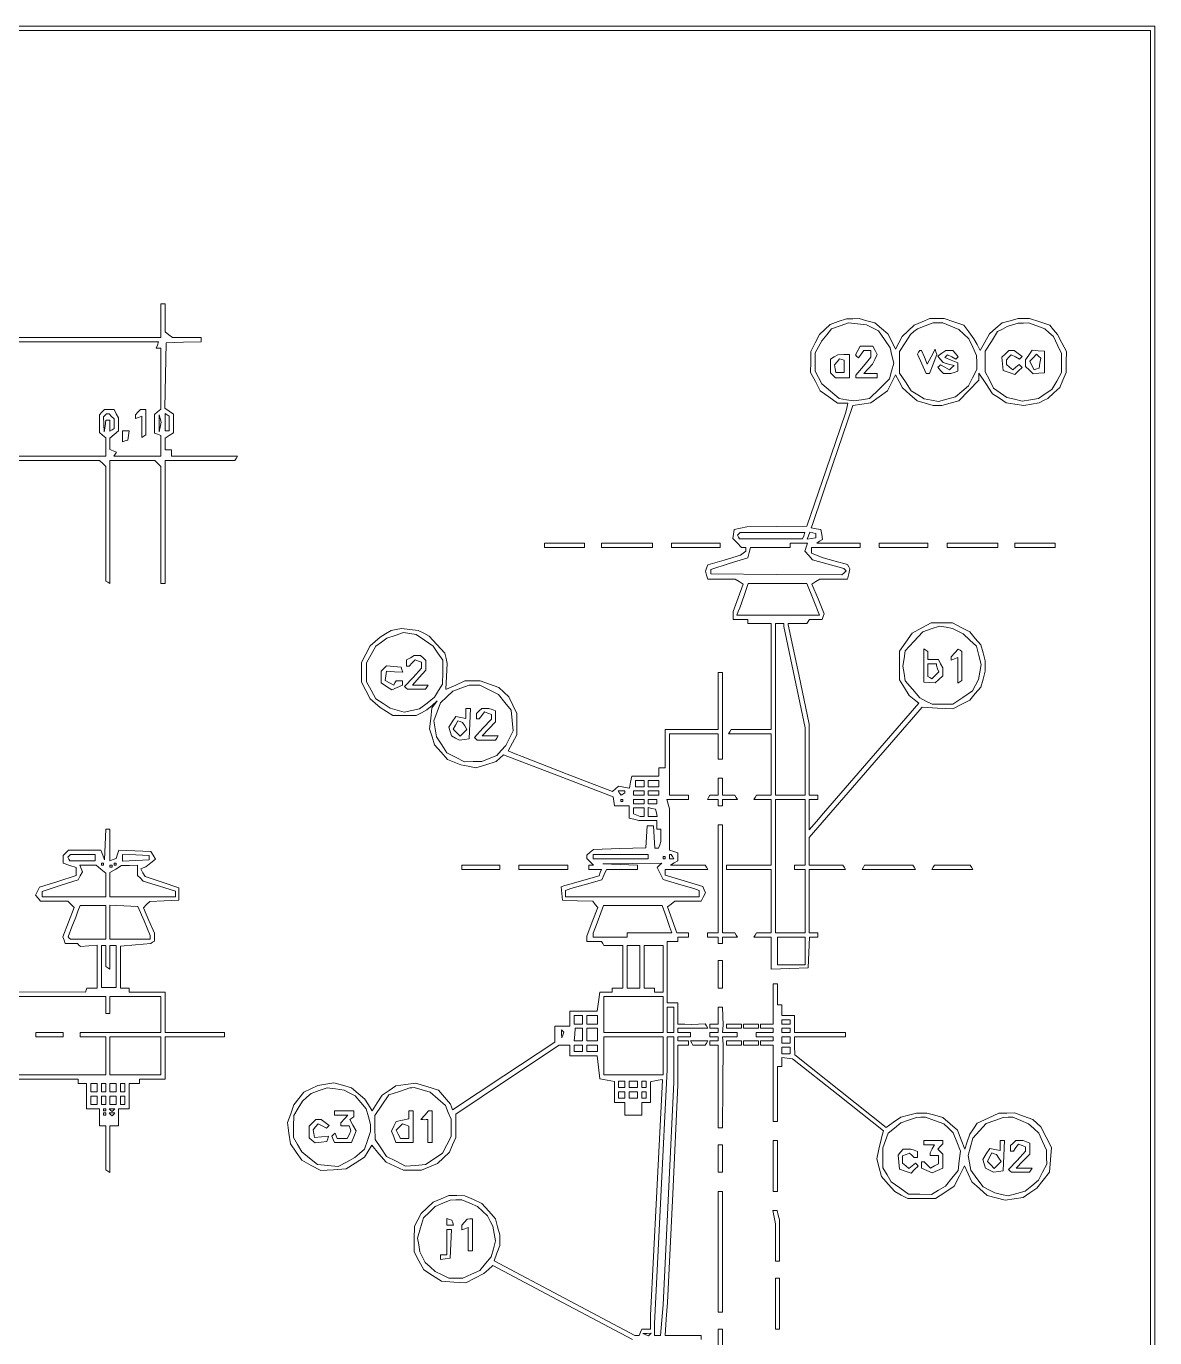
# Paper-space layout 'AN-01-DGE-004' of a CAD drawing. Header units: metres, sheet in millimetres. Extents: x 12 to 193, y 4 to 291.
# Drawn here: x 127.8 to 193.2, y 194.5 to 270.5 of the extents above; entities that cross this region are included whole.
import ezdxf

# ---------------------------------------------------------------- set-up
doc = ezdxf.new("R2010")
doc.units = ezdxf.units.M
doc.layers.add('DGE_CONTORNOS', color=7, linetype='Continuous', lineweight=0)
doc.layers.add('DGE_DATOS', color=7, linetype='Continuous', lineweight=0)

# ---------------------------------------------------------------- blocks, each defined once
blk = doc.blocks.new('LP_REF_DGE_MT_004')
at = {"layer": 'DGE_CONTORNOS'}
for points in [[(28.829, 147.467), (28.829, 24.387), (111.028, 24.387), (193.226, 24.387), (193.226, 147.467), (193.226, 270.547), (111.028, 270.547), (28.829, 270.547)], [(192.981, 195.778), (192.981, 121.255), (186.78, 121.255), (180.58, 121.255), (180.58, 118.431), (180.58, 115.607), (111.457, 115.607), (42.335, 115.607), (42.335, 192.954), (42.335, 270.301), (117.658, 270.301), (192.981, 270.301)], [(174.89, 253.425), (174.418, 253.257), (174.111, 252.97), (173.804, 252.683), (173.553, 252.194), (173.302, 251.704), (173.296, 251.089), (173.291, 250.473), (173.563, 249.95), (173.834, 249.426), (174.34, 249.06), (174.847, 248.693), (175.148, 248.693), (175.45, 248.693), (175.378, 248.404), (175.305, 248.114), (174.183, 244.843), (173.062, 241.572), (171.327, 241.558), (169.592, 241.543), (169.223, 241.465), (168.855, 241.387), (168.817, 241.119), (168.779, 240.851), (169.032, 240.598), (169.285, 240.345), (169.408, 240.345), (169.53, 240.345), (169.53, 240.237), (169.53, 240.129), (169.377, 240.007), (169.223, 239.885), (168.279, 239.608), (167.335, 239.331), (167.263, 239.145), (167.192, 238.96), (167.264, 238.731), (167.337, 238.503), (168.128, 238.503), (168.92, 238.503), (169.154, 238.357), (169.388, 238.211), (169.091, 237.421), (168.794, 236.632), (168.794, 236.401), (168.794, 236.17), (169.223, 236.17), (169.653, 236.17), (169.653, 236.048), (169.653, 235.925), (170.328, 235.925), (171.004, 235.925), (171.004, 232.855), (171.004, 229.786), (169.844, 229.786), (168.685, 229.786), (168.609, 229.663), (168.534, 229.541), (169.769, 229.541), (171.004, 229.541), (171.004, 227.76), (171.004, 225.98), (170.581, 225.98), (170.159, 225.98), (170.083, 225.857), (170.007, 225.735), (170.505, 225.735), (171.004, 225.735), (171.004, 223.832), (171.004, 221.929), (169.714, 221.929), (168.425, 221.929), (168.425, 221.806), (168.425, 221.683), (169.714, 221.683), (171.004, 221.683), (171.004, 219.842), (171.004, 218), (170.581, 218), (170.159, 218), (170.083, 217.877), (170.007, 217.754), (170.505, 217.754), (171.004, 217.754), (171.004, 216.829), (171.004, 215.903), (172.078, 215.939), (173.152, 215.974), (173.188, 216.864), (173.224, 217.754), (173.465, 217.754), (173.705, 217.754), (173.705, 217.877), (173.705, 218), (173.459, 218), (173.214, 218), (173.214, 219.842), (173.214, 221.683), (174.264, 221.683), (175.315, 221.683), (175.239, 221.806), (175.164, 221.929), (174.189, 221.929), (173.214, 221.929), (173.214, 222.726), (173.214, 223.523), (176.478, 227.299), (179.743, 231.075), (180.635, 231.033), (181.526, 230.99), (182.02, 231.242), (182.514, 231.494), (182.831, 231.872), (183.149, 232.249), (183.276, 232.706), (183.403, 233.162), (183.403, 233.469), (183.403, 233.776), (183.276, 234.233), (183.149, 234.689), (182.831, 235.067), (182.514, 235.444), (182.007, 235.707), (181.501, 235.97), (180.887, 235.974), (180.273, 235.977), (179.726, 235.675), (179.179, 235.372), (178.811, 234.848), (178.442, 234.323), (178.442, 233.491), (178.442, 232.659), (178.722, 232.207), (179.002, 231.755), (179.28, 231.535), (179.559, 231.316), (176.802, 228.126), (174.044, 224.937), (173.629, 224.454), (173.214, 223.972), (173.214, 224.853), (173.214, 225.735), (173.459, 225.735), (173.705, 225.735), (173.705, 225.857), (173.705, 225.98), (173.459, 225.98), (173.214, 225.98), (173.213, 228.037), (173.212, 230.093), (172.6, 232.978), (171.987, 235.863), (171.986, 235.894), (171.986, 235.925), (172.531, 235.925), (173.076, 235.925), (173.152, 236.048), (173.228, 236.17), (173.593, 236.17), (173.958, 236.17), (174.019, 236.329), (174.08, 236.488), (173.723, 237.353), (173.367, 238.217), (173.595, 238.36), (173.824, 238.503), (174.622, 238.503), (175.419, 238.503), (175.494, 238.803), (175.569, 239.103), (175.494, 239.225), (175.419, 239.346), (174.715, 239.544), (174.012, 239.741), (173.674, 239.874), (173.336, 240.006), (173.336, 240.175), (173.336, 240.345), (174.748, 240.345), (176.16, 240.345), (176.16, 240.467), (176.16, 240.59), (174.902, 240.592), (173.643, 240.594), (173.808, 240.698), (173.972, 240.802), (173.93, 241.095), (173.889, 241.388), (173.606, 241.428), (173.322, 241.468), (173.36, 241.571), (173.398, 241.674), (174.564, 245.118), (175.73, 248.563), (176.253, 248.642), (176.776, 248.721), (177.262, 249.073), (177.748, 249.425), (177.982, 249.881), (178.216, 250.337), (178.41, 249.963), (178.603, 249.589), (179.036, 249.209), (179.468, 248.829), (179.932, 248.701), (180.396, 248.572), (180.642, 248.572), (180.887, 248.572), (181.378, 248.706), (181.869, 248.84), (182.452, 249.442), (183.036, 250.043), (183.036, 250.241), (183.036, 250.44), (183.435, 249.846), (183.834, 249.252), (184.226, 248.989), (184.618, 248.727), (185.128, 248.645), (185.638, 248.564), (186.086, 248.645), (186.535, 248.725), (186.78, 248.847), (187.026, 248.969), (187.374, 249.291), (187.721, 249.614), (187.908, 250.044), (188.094, 250.473), (188.099, 251.088), (188.105, 251.703), (187.846, 252.193), (187.587, 252.683), (187.368, 252.948), (187.149, 253.214), (186.561, 253.409), (185.974, 253.604), (185.64, 253.603), (185.307, 253.603), (184.85, 253.476), (184.394, 253.349), (184.025, 253.039), (183.656, 252.728), (183.382, 252.241), (183.108, 251.754), (182.931, 252.096), (182.753, 252.438), (182.457, 252.828), (182.161, 253.218), (181.594, 253.411), (181.028, 253.604), (180.616, 253.604), (180.204, 253.604), (179.747, 253.413), (179.291, 253.223), (178.942, 252.892), (178.594, 252.56), (178.405, 252.199), (178.216, 251.837), (177.991, 252.276), (177.766, 252.715), (177.389, 253.032), (177.012, 253.349), (176.555, 253.476), (176.099, 253.603), (175.73, 253.598), (175.362, 253.593)], [(176.876, 253.062), (177.22, 252.885), (177.561, 252.393), (177.901, 251.901), (178.001, 251.458), (178.101, 251.014), (177.978, 250.559), (177.855, 250.105), (177.273, 249.541), (176.692, 248.977), (176.242, 248.904), (175.792, 248.831), (175.366, 248.9), (174.941, 248.969), (174.442, 249.396), (173.944, 249.823), (173.753, 250.192), (173.561, 250.562), (173.561, 251.087), (173.561, 251.612), (173.749, 251.964), (173.937, 252.315), (174.22, 252.657), (174.503, 253), (174.994, 253.18), (175.485, 253.361), (176.009, 253.3), (176.533, 253.24)], [(181.411, 253.169), (181.866, 252.978), (182.16, 252.708), (182.454, 252.438), (182.681, 251.947), (182.907, 251.456), (182.91, 251.052), (182.913, 250.648), (182.673, 250.177), (182.433, 249.706), (182.053, 249.387), (181.674, 249.068), (181.187, 248.937), (180.699, 248.805), (180.286, 248.883), (179.872, 248.961), (179.495, 249.19), (179.117, 249.42), (178.778, 249.931), (178.44, 250.442), (178.443, 251.072), (178.445, 251.701), (178.759, 252.194), (179.073, 252.687), (179.273, 252.853), (179.473, 253.018), (179.934, 253.183), (180.396, 253.348), (180.676, 253.353), (180.956, 253.359)], [(186.389, 253.181), (186.858, 253.014), (187.113, 252.787), (187.367, 252.56), (187.593, 252.069), (187.819, 251.578), (187.819, 251.026), (187.82, 250.473), (187.544, 249.986), (187.268, 249.498), (186.877, 249.235), (186.487, 248.972), (186.02, 248.899), (185.553, 248.825), (185.102, 248.928), (184.651, 249.031), (184.27, 249.302), (183.89, 249.573), (183.647, 250.049), (183.404, 250.525), (183.404, 251.12), (183.404, 251.714), (183.764, 252.282), (184.124, 252.85), (184.401, 252.998), (184.679, 253.147), (184.993, 253.242), (185.307, 253.337), (185.614, 253.343), (185.921, 253.348)], [(176.032, 251.752), (175.895, 251.496), (175.976, 251.415), (176.058, 251.333), (176.214, 251.548), (176.371, 251.762), (176.573, 251.762), (176.774, 251.762), (176.774, 251.568), (176.774, 251.374), (176.344, 250.85), (175.915, 250.325), (175.915, 250.246), (175.915, 250.166), (176.529, 250.166), (177.142, 250.166), (177.142, 250.289), (177.142, 250.412), (176.753, 250.412), (176.363, 250.412), (176.615, 250.688), (176.866, 250.964), (177.009, 251.241), (177.151, 251.517), (177.02, 251.762), (176.888, 252.008), (176.529, 252.008), (176.169, 252.008)], [(179.545, 251.653), (179.477, 251.544), (179.727, 250.978), (179.978, 250.412), (180.078, 250.412), (180.178, 250.412), (180.389, 250.965), (180.601, 251.517), (180.549, 251.671), (180.497, 251.824), (180.273, 251.394), (180.048, 250.964), (179.884, 251.363), (179.72, 251.762), (179.666, 251.762), (179.612, 251.762)], [(180.884, 251.592), (180.651, 251.421), (180.805, 251.235), (180.959, 251.05), (181.278, 250.97), (181.598, 250.889), (181.471, 250.762), (181.343, 250.635), (181.074, 250.779), (180.805, 250.923), (180.736, 250.855), (180.668, 250.786), (180.823, 250.599), (180.979, 250.412), (181.199, 250.412), (181.419, 250.412), (181.614, 250.486), (181.808, 250.561), (181.808, 250.799), (181.808, 251.038), (181.438, 251.193), (181.067, 251.349), (181.147, 251.429), (181.226, 251.508), (181.466, 251.38), (181.706, 251.251), (181.775, 251.32), (181.843, 251.388), (181.688, 251.575), (181.532, 251.762), (181.325, 251.762), (181.118, 251.762)], [(184.572, 251.563), (184.373, 251.363), (184.41, 250.982), (184.448, 250.601), (184.787, 250.482), (185.127, 250.363), (185.332, 250.569), (185.538, 250.774), (185.456, 250.856), (185.374, 250.938), (185.187, 250.783), (185, 250.627), (184.816, 250.78), (184.632, 250.933), (184.632, 251.078), (184.632, 251.222), (184.773, 251.364), (184.915, 251.505), (185.152, 251.378), (185.389, 251.251), (185.471, 251.333), (185.552, 251.414), (185.314, 251.588), (185.076, 251.762), (184.924, 251.762), (184.772, 251.762)], [(185.929, 251.491), (185.737, 251.217), (185.737, 251.018), (185.737, 250.818), (185.962, 250.615), (186.187, 250.411), (186.514, 250.438), (186.842, 250.466), (186.842, 251.088), (186.842, 251.71), (186.481, 251.738), (186.121, 251.765)], [(174.656, 251.384), (174.441, 251.259), (174.441, 250.86), (174.441, 250.461), (174.589, 250.314), (174.736, 250.166), (175.141, 250.166), (175.546, 250.166), (175.546, 250.842), (175.546, 251.517), (175.209, 251.513), (174.871, 251.509)], [(175.239, 250.831), (175.239, 250.473), (174.996, 250.473), (174.752, 250.473), (174.709, 250.694), (174.667, 250.915), (174.818, 251.097), (174.969, 251.28), (175.104, 251.235), (175.239, 251.19)], [(186.576, 251.019), (186.535, 250.738), (186.39, 250.69), (186.244, 250.643), (186.114, 250.887), (185.983, 251.132), (186.183, 251.332), (186.384, 251.533), (186.5, 251.416), (186.617, 251.3)], [(132.796, 247.932), (132.943, 247.785), (132.943, 247.51), (132.943, 247.234), (132.82, 247.158), (132.698, 247.083), (132.698, 247.397), (132.698, 247.711), (132.583, 247.711), (132.468, 247.711), (132.417, 247.373), (132.366, 247.036), (132.348, 247.476), (132.329, 247.916), (132.411, 247.997), (132.493, 248.079), (132.571, 248.079), (132.648, 248.079)], [(134.318, 248.178), (134.171, 248.03), (134.171, 247.919), (134.171, 247.807), (134.355, 247.878), (134.539, 247.949), (134.539, 247.332), (134.539, 246.714), (134.662, 246.79), (134.785, 246.866), (134.785, 247.595), (134.785, 248.325), (134.625, 248.325), (134.466, 248.325)], [(135.608, 247.313), (135.555, 247.036), (135.552, 247.527), (135.55, 248.018), (135.606, 247.804), (135.662, 247.591)], [(136.135, 247.52), (136.135, 247.097), (136.013, 247.097), (135.89, 247.097), (135.89, 247.595), (135.89, 248.094), (136.013, 248.018), (136.135, 247.942)], [(133.434, 246.78), (133.434, 246.463), (133.588, 246.513), (133.741, 246.564), (133.78, 246.83), (133.82, 247.097), (133.627, 247.097), (133.434, 247.097)], [(172.89, 241.02), (172.819, 240.836), (170.998, 240.836), (169.176, 240.836), (169.111, 240.941), (169.046, 241.047), (169.124, 241.125), (169.203, 241.204), (171.082, 241.204), (172.96, 241.204)], [(173.593, 241.02), (173.592, 240.897), (173.342, 240.858), (173.092, 240.819), (173.168, 241.017), (173.244, 241.216), (173.42, 241.179), (173.595, 241.143)], [(157.867, 240.467), (157.867, 240.345), (159.033, 240.345), (160.199, 240.345), (160.199, 240.467), (160.199, 240.59), (159.033, 240.59), (157.867, 240.59)], [(161.182, 240.467), (161.182, 240.345), (162.655, 240.345), (164.128, 240.345), (164.128, 240.467), (164.128, 240.59), (162.655, 240.59), (161.182, 240.59)], [(165.233, 240.467), (165.233, 240.345), (166.645, 240.345), (168.057, 240.345), (168.057, 240.467), (168.057, 240.59), (166.645, 240.59), (165.233, 240.59)], [(173.035, 240.362), (172.962, 240.133), (173.18, 239.88), (173.398, 239.626), (174.303, 239.377), (175.209, 239.127), (175.277, 239.059), (175.346, 238.99), (175.223, 238.867), (175.101, 238.745), (171.303, 238.777), (167.505, 238.81), (167.505, 238.933), (167.505, 239.055), (168.578, 239.401), (169.652, 239.746), (169.727, 240.045), (169.802, 240.345), (170.956, 240.345), (172.109, 240.345), (172.109, 240.467), (172.109, 240.59), (172.608, 240.59), (173.107, 240.59)], [(177.265, 240.467), (177.265, 240.345), (178.677, 240.345), (180.089, 240.345), (180.089, 240.467), (180.089, 240.59), (178.677, 240.59), (177.265, 240.59)], [(181.194, 240.467), (181.194, 240.345), (182.667, 240.345), (184.141, 240.345), (184.141, 240.467), (184.141, 240.59), (182.667, 240.59), (181.194, 240.59)], [(185.123, 240.467), (185.123, 240.345), (186.289, 240.345), (187.456, 240.345), (187.456, 240.467), (187.456, 240.59), (186.289, 240.59), (185.123, 240.59)], [(173.436, 237.337), (173.811, 236.416), (171.412, 236.416), (169.013, 236.416), (169.101, 236.631), (169.188, 236.846), (169.432, 237.552), (169.676, 238.257), (171.368, 238.257), (173.061, 238.257)], [(171.74, 235.846), (171.74, 235.768), (172.354, 232.831), (172.968, 229.895), (172.968, 227.938), (172.968, 225.98), (172.109, 225.98), (171.249, 225.98), (171.249, 230.952), (171.249, 235.925), (171.495, 235.925), (171.74, 235.925)], [(181.817, 235.486), (182.133, 235.327), (182.512, 234.973), (182.892, 234.618), (183.035, 234.086), (183.178, 233.553), (183.097, 233.116), (183.015, 232.68), (182.845, 232.352), (182.676, 232.025), (182.098, 231.642), (181.52, 231.259), (180.921, 231.259), (180.322, 231.259), (179.972, 231.44), (179.623, 231.621), (179.196, 232.12), (178.769, 232.618), (178.7, 233.044), (178.631, 233.469), (178.702, 233.906), (178.773, 234.343), (179.278, 234.895), (179.782, 235.447), (180.273, 235.614), (180.764, 235.781), (181.133, 235.713), (181.501, 235.644)], [(150.928, 234.957), (151.417, 234.627), (151.695, 234.214), (151.973, 233.801), (151.973, 233.114), (151.972, 232.426), (151.738, 232.041), (151.503, 231.656), (151.066, 231.323), (150.629, 230.989), (150.19, 230.89), (149.751, 230.791), (149.344, 230.904), (148.936, 231.016), (148.523, 231.295), (148.11, 231.574), (147.834, 232.061), (147.557, 232.549), (147.557, 233.101), (147.557, 233.653), (147.832, 234.133), (148.106, 234.613), (148.42, 234.845), (148.734, 235.078), (149.218, 235.246), (149.702, 235.413), (150.07, 235.35), (150.439, 235.287)], [(179.843, 233.503), (179.843, 232.541), (180.171, 232.514), (180.499, 232.486), (180.724, 232.69), (180.948, 232.894), (180.948, 233.128), (180.948, 233.363), (180.821, 233.6), (180.694, 233.838), (180.392, 233.838), (180.089, 233.838), (180.089, 234.076), (180.089, 234.314), (179.966, 234.39), (179.843, 234.466)], [(181.64, 234.224), (181.44, 234.002), (181.44, 233.907), (181.44, 233.811), (181.624, 233.882), (181.808, 233.953), (181.808, 233.213), (181.808, 232.473), (181.931, 232.549), (182.053, 232.624), (182.053, 233.469), (182.053, 234.314), (181.947, 234.38), (181.841, 234.446)], [(148.566, 233.328), (148.413, 233.175), (148.413, 232.834), (148.413, 232.493), (148.725, 232.288), (149.037, 232.084), (149.339, 232.222), (149.641, 232.359), (149.641, 232.484), (149.641, 232.61), (149.464, 232.61), (149.287, 232.61), (149.211, 232.487), (149.135, 232.364), (148.889, 232.495), (148.644, 232.627), (148.682, 232.894), (148.72, 233.162), (149.19, 233.134), (149.659, 233.106), (149.61, 233.257), (149.56, 233.408), (149.14, 233.444), (148.719, 233.481)], [(150.101, 233.951), (149.886, 233.825), (149.886, 233.647), (149.886, 233.469), (149.956, 233.469), (150.026, 233.469), (150.205, 233.648), (150.384, 233.827), (150.565, 233.758), (150.746, 233.689), (150.746, 233.515), (150.746, 233.341), (150.256, 232.81), (149.767, 232.279), (149.847, 232.199), (149.927, 232.119), (150.452, 232.119), (150.977, 232.119), (151.053, 232.242), (151.128, 232.364), (150.679, 232.364), (150.229, 232.364), (150.61, 232.798), (150.991, 233.232), (150.991, 233.51), (150.991, 233.789), (150.844, 233.936), (150.696, 234.083), (150.506, 234.079), (150.316, 234.076)], [(180.58, 233.541), (180.58, 233.489), (180.649, 233.311), (180.717, 233.133), (180.516, 232.932), (180.315, 232.73), (180.202, 232.8), (180.089, 232.87), (180.089, 233.231), (180.089, 233.592), (180.335, 233.592), (180.58, 233.592)], [(154.672, 232.088), (155.213, 231.812), (155.575, 231.356), (155.937, 230.901), (155.995, 230.302), (156.052, 229.704), (155.84, 229.285), (155.628, 228.865), (155.366, 228.578), (155.104, 228.291), (154.674, 228.109), (154.245, 227.927), (153.738, 227.926), (153.231, 227.924), (152.725, 228.182), (152.219, 228.44), (151.92, 228.898), (151.622, 229.356), (151.537, 229.822), (151.453, 230.288), (151.654, 230.814), (151.855, 231.34), (152.207, 231.678), (152.56, 232.015), (153.034, 232.185), (153.508, 232.354), (153.82, 232.359), (154.131, 232.364)], [(153.324, 230.724), (153.324, 230.434), (153.028, 230.491), (152.732, 230.547), (152.527, 230.234), (152.321, 229.921), (152.401, 229.669), (152.481, 229.418), (152.711, 229.295), (152.941, 229.172), (153.224, 229.214), (153.508, 229.257), (153.544, 230.136), (153.58, 231.014), (153.452, 231.014), (153.324, 231.014)], [(154.085, 230.867), (153.938, 230.719), (153.938, 230.56), (153.938, 230.4), (154.016, 230.4), (154.095, 230.4), (154.244, 230.604), (154.393, 230.808), (154.595, 230.731), (154.797, 230.653), (154.797, 230.524), (154.797, 230.395), (154.308, 229.864), (153.818, 229.333), (153.899, 229.252), (153.979, 229.172), (154.503, 229.172), (155.028, 229.172), (155.104, 229.295), (155.18, 229.418), (154.719, 229.418), (154.258, 229.418), (154.65, 229.823), (155.043, 230.228), (155.043, 230.546), (155.043, 230.865), (154.849, 230.939), (154.654, 231.014), (154.443, 231.014), (154.232, 231.014)], [(153.252, 229.996), (153.381, 229.791), (153.186, 229.596), (152.991, 229.4), (152.789, 229.602), (152.588, 229.803), (152.719, 230.048), (152.849, 230.292), (152.986, 230.247), (153.122, 230.201)], [(163.637, 226.655), (163.637, 226.471), (163.392, 226.471), (163.146, 226.471), (163.146, 226.655), (163.146, 226.84), (163.392, 226.84), (163.637, 226.84)], [(164.497, 226.655), (164.497, 226.471), (164.19, 226.471), (163.883, 226.471), (163.883, 226.655), (163.883, 226.84), (164.19, 226.84), (164.497, 226.84)], [(167.934, 226.471), (167.934, 225.98), (167.696, 225.98), (167.458, 225.98), (167.382, 225.857), (167.306, 225.735), (167.62, 225.735), (167.934, 225.735), (167.934, 225.55), (167.934, 225.366), (168.057, 225.366), (168.18, 225.366), (168.18, 225.55), (168.18, 225.735), (168.617, 225.735), (169.054, 225.735), (168.978, 225.857), (168.902, 225.98), (168.541, 225.98), (168.18, 225.98), (168.18, 226.471), (168.18, 226.962), (168.057, 226.962), (167.934, 226.962)], [(162.532, 226.172), (162.532, 226.117), (162.418, 226.047), (162.304, 225.976), (162.226, 226.101), (162.149, 226.226), (162.341, 226.226), (162.532, 226.226)], [(163.637, 226.103), (163.637, 225.98), (163.33, 225.98), (163.023, 225.98), (163.023, 226.103), (163.023, 226.226), (163.33, 226.226), (163.637, 226.226)], [(164.497, 226.103), (164.497, 225.98), (164.19, 225.98), (163.883, 225.98), (163.883, 226.103), (163.883, 226.226), (164.19, 226.226), (164.497, 226.226)], [(162.409, 225.673), (162.409, 225.612), (162.348, 225.612), (162.287, 225.612), (162.287, 225.673), (162.287, 225.735), (162.348, 225.735), (162.409, 225.735)], [(163.637, 225.612), (163.637, 225.489), (163.33, 225.489), (163.023, 225.489), (163.023, 225.612), (163.023, 225.735), (163.33, 225.735), (163.637, 225.735)], [(163.637, 224.998), (163.637, 224.752), (163.524, 224.752), (163.412, 224.752), (163.217, 224.827), (163.023, 224.901), (163.023, 225.073), (163.023, 225.244), (163.33, 225.244), (163.637, 225.244)], [(164.374, 225.612), (164.374, 225.489), (164.128, 225.489), (163.883, 225.489), (163.883, 225.612), (163.883, 225.735), (164.128, 225.735), (164.374, 225.735)], [(164.351, 224.966), (164.392, 224.752), (164.137, 224.752), (163.883, 224.752), (163.883, 225.007), (163.883, 225.262), (164.096, 225.22), (164.31, 225.179)], [(172.968, 223.832), (172.968, 221.929), (172.661, 221.929), (172.354, 221.929), (172.354, 221.806), (172.354, 221.683), (172.661, 221.683), (172.968, 221.683), (172.968, 219.842), (172.968, 218), (172.109, 218), (171.249, 218), (171.249, 221.867), (171.249, 225.735), (172.109, 225.735), (172.968, 225.735)], [(167.934, 221.131), (167.934, 218), (167.627, 218), (167.32, 218), (167.32, 217.877), (167.32, 217.754), (167.627, 217.754), (167.934, 217.754), (167.934, 217.57), (167.934, 217.386), (168.057, 217.386), (168.18, 217.386), (168.18, 217.57), (168.18, 217.754), (168.617, 217.754), (169.054, 217.754), (168.978, 217.877), (168.902, 218), (168.541, 218), (168.18, 218), (168.18, 221.131), (168.18, 224.261), (168.057, 224.261), (167.934, 224.261)], [(131.838, 222.358), (131.838, 222.174), (131.109, 222.174), (130.379, 222.174), (130.314, 222.28), (130.249, 222.386), (130.327, 222.464), (130.406, 222.543), (131.122, 222.543), (131.838, 222.543)], [(132.329, 221.99), (132.329, 221.929), (132.268, 221.929), (132.206, 221.929), (132.206, 221.99), (132.206, 222.051), (132.268, 222.051), (132.329, 222.051)], [(133.066, 221.99), (133.066, 221.929), (133.004, 221.929), (132.943, 221.929), (132.943, 221.99), (132.943, 222.051), (133.004, 222.051), (133.066, 222.051)], [(134.969, 222.358), (134.969, 222.236), (134.202, 222.199), (133.434, 222.162), (133.434, 222.358), (133.434, 222.554), (134.202, 222.518), (134.969, 222.481)], [(164.536, 221.919), (164.403, 221.786), (164.576, 221.438), (164.749, 221.091), (165.636, 220.829), (166.522, 220.566), (166.676, 220.515), (166.829, 220.463), (166.829, 220.275), (166.829, 220.087), (162.962, 220.087), (159.094, 220.087), (159.094, 220.275), (159.094, 220.463), (159.248, 220.514), (159.401, 220.565), (160.297, 220.824), (161.193, 221.083), (161.33, 221.383), (161.467, 221.683), (162.368, 221.683), (163.269, 221.683), (163.269, 221.801), (163.269, 221.919), (162.256, 221.96), (161.243, 222.001), (162.956, 222.026), (164.668, 222.051)], [(163.883, 222.42), (163.883, 222.297), (162.287, 222.297), (160.69, 222.297), (160.69, 222.42), (160.69, 222.543), (162.287, 222.543), (163.883, 222.543)], [(164.865, 222.358), (164.865, 222.297), (164.803, 222.297), (164.742, 222.297), (164.742, 222.358), (164.742, 222.42), (164.803, 222.42), (164.865, 222.42)], [(165.295, 222.42), (165.37, 222.297), (165.24, 222.297), (165.11, 222.297), (165.11, 222.42), (165.11, 222.543), (165.165, 222.543), (165.219, 222.543)], [(132.176, 221.69), (132.452, 221.46), (132.452, 220.773), (132.452, 220.087), (130.61, 220.087), (128.769, 220.087), (128.769, 220.246), (128.769, 220.405), (129.812, 220.745), (130.855, 221.084), (130.978, 221.313), (131.101, 221.543), (131.027, 221.736), (130.952, 221.929), (131.426, 221.925), (131.9, 221.92)], [(132.82, 221.867), (132.82, 221.806), (132.759, 221.806), (132.698, 221.806), (132.698, 221.867), (132.698, 221.929), (132.759, 221.929), (132.82, 221.929)], [(134.294, 221.63), (134.294, 221.332), (134.459, 221.167), (134.625, 221.001), (135.564, 220.707), (136.504, 220.412), (136.504, 220.25), (136.504, 220.087), (134.601, 220.087), (132.698, 220.087), (132.698, 220.793), (132.698, 221.499), (133.035, 221.703), (133.373, 221.906), (133.833, 221.917), (134.294, 221.929)], [(153.078, 221.806), (153.078, 221.683), (154.183, 221.683), (155.288, 221.683), (155.288, 221.806), (155.288, 221.929), (154.183, 221.929), (153.078, 221.929)], [(156.393, 221.806), (156.393, 221.683), (157.805, 221.683), (159.217, 221.683), (159.217, 221.806), (159.217, 221.929), (157.805, 221.929), (156.393, 221.929)], [(176.344, 221.806), (176.268, 221.683), (177.818, 221.683), (179.367, 221.683), (179.291, 221.806), (179.215, 221.929), (177.818, 221.929), (176.42, 221.929)], [(180.396, 221.806), (180.32, 221.683), (181.501, 221.683), (182.682, 221.683), (182.606, 221.806), (182.53, 221.929), (181.501, 221.929), (180.472, 221.929)], [(132.452, 218.614), (132.452, 217.632), (131.429, 217.632), (130.406, 217.632), (130.338, 217.699), (130.27, 217.767), (130.491, 218.344), (130.712, 218.921), (130.842, 219.258), (130.973, 219.596), (131.712, 219.596), (132.452, 219.596)], [(134.672, 218.694), (135.03, 217.853), (135.03, 217.742), (135.03, 217.632), (133.864, 217.632), (132.698, 217.632), (132.698, 218.619), (132.698, 219.607), (133.506, 219.571), (134.314, 219.535)], [(164.912, 218.951), (165.127, 218.307), (165.19, 218.153), (165.254, 218), (163.954, 218), (162.655, 218), (162.655, 217.877), (162.655, 217.754), (161.673, 217.754), (160.69, 217.754), (160.69, 217.873), (160.69, 217.991), (160.917, 218.579), (161.143, 219.166), (161.22, 219.381), (161.297, 219.596), (162.997, 219.596), (164.697, 219.596)], [(172.968, 216.956), (172.968, 216.158), (172.17, 216.158), (171.372, 216.158), (171.372, 216.956), (171.372, 217.754), (172.17, 217.754), (172.968, 217.754)], [(132.452, 216.657), (132.452, 216.05), (132.575, 215.974), (132.698, 215.898), (132.698, 216.581), (132.698, 217.263), (132.882, 217.263), (133.066, 217.263), (133.066, 216.048), (133.066, 214.832), (132.636, 214.832), (132.206, 214.832), (132.206, 216.048), (132.206, 217.263), (132.329, 217.263), (132.452, 217.263)], [(163.392, 216.036), (163.392, 214.808), (163.023, 214.808), (162.655, 214.808), (162.655, 216.036), (162.655, 217.263), (163.023, 217.263), (163.392, 217.263)], [(164.742, 215.913), (164.742, 214.562), (164.497, 214.562), (164.251, 214.562), (164.251, 214.685), (164.251, 214.808), (163.944, 214.808), (163.637, 214.808), (163.637, 216.036), (163.637, 217.263), (164.19, 217.263), (164.742, 217.263)], [(167.934, 215.606), (167.934, 214.808), (168.057, 214.808), (168.18, 214.808), (168.18, 215.606), (168.18, 216.404), (168.057, 216.404), (167.934, 216.404)], [(171.126, 213.887), (171.126, 212.721), (170.758, 212.721), (170.39, 212.721), (170.39, 212.598), (170.39, 212.475), (170.758, 212.475), (171.126, 212.475), (171.126, 212.352), (171.126, 212.23), (170.635, 212.23), (170.144, 212.23), (170.144, 212.107), (170.144, 211.984), (170.635, 211.984), (171.126, 211.984), (171.126, 211.861), (171.126, 211.739), (170.758, 211.739), (170.39, 211.739), (170.39, 211.616), (170.39, 211.493), (170.758, 211.493), (171.126, 211.493), (171.126, 209.283), (171.126, 207.073), (171.249, 207.073), (171.372, 207.073), (171.372, 208.669), (171.372, 210.265), (171.495, 210.265), (171.618, 210.265), (171.618, 210.519), (171.618, 210.773), (171.932, 210.734), (172.246, 210.695), (174.876, 208.608), (177.507, 206.521), (177.437, 206.275), (177.367, 206.03), (177.243, 205.471), (177.12, 204.913), (177.259, 204.395), (177.398, 203.878), (177.78, 203.443), (178.161, 203.009), (178.542, 202.809), (178.923, 202.608), (179.726, 202.606), (180.529, 202.603), (181.069, 202.966), (181.609, 203.329), (181.911, 203.915), (182.213, 204.501), (182.421, 204.037), (182.629, 203.572), (183.076, 203.179), (183.524, 202.786), (184.038, 202.648), (184.553, 202.509), (185.074, 202.587), (185.596, 202.666), (185.993, 202.936), (186.389, 203.206), (186.761, 203.668), (187.133, 204.13), (187.185, 204.843), (187.236, 205.556), (186.93, 206.161), (186.623, 206.766), (186.388, 206.978), (186.154, 207.189), (185.623, 207.377), (185.092, 207.564), (184.647, 207.563), (184.202, 207.562), (183.567, 207.266), (182.932, 206.97), (182.723, 206.652), (182.515, 206.334), (182.365, 205.898), (182.215, 205.463), (182.004, 206.017), (181.792, 206.571), (181.374, 206.938), (180.955, 207.305), (180.491, 207.434), (180.028, 207.563), (179.721, 207.563), (179.414, 207.563), (178.968, 207.439), (178.522, 207.315), (178.092, 207.024), (177.663, 206.732), (175.015, 208.836), (172.367, 210.94), (172.36, 211.462), (172.354, 211.984), (173.827, 211.984), (175.301, 211.984), (175.301, 212.107), (175.301, 212.23), (173.827, 212.23), (172.354, 212.23), (172.354, 212.721), (172.354, 213.212), (171.986, 213.212), (171.618, 213.212), (171.618, 213.519), (171.618, 213.826), (171.495, 213.826), (171.372, 213.826), (171.372, 214.44), (171.372, 215.053), (171.249, 215.053), (171.126, 215.053)], [(164.742, 213.273), (164.742, 212.23), (163.023, 212.23), (161.304, 212.23), (161.304, 213.273), (161.304, 214.317), (163.023, 214.317), (164.742, 214.317)], [(165.356, 212.966), (165.356, 212.23), (165.172, 212.23), (164.988, 212.23), (164.988, 212.966), (164.988, 213.703), (165.172, 213.703), (165.356, 213.703)], [(167.934, 213.212), (167.934, 212.721), (167.689, 212.721), (167.443, 212.721), (167.443, 212.598), (167.443, 212.475), (167.689, 212.475), (167.934, 212.475), (167.934, 212.352), (167.934, 212.23), (167.689, 212.23), (167.443, 212.23), (167.443, 212.107), (167.443, 211.984), (167.689, 211.984), (167.934, 211.984), (167.934, 211.861), (167.934, 211.739), (167.689, 211.739), (167.443, 211.739), (167.443, 211.616), (167.443, 211.493), (167.689, 211.493), (167.934, 211.493), (167.934, 209.099), (167.934, 206.705), (168.057, 206.705), (168.18, 206.705), (168.199, 209.13), (168.219, 211.554), (168.201, 211.769), (168.183, 211.984), (168.611, 211.984), (169.039, 211.984), (169.039, 212.107), (169.039, 212.23), (168.611, 212.23), (168.183, 212.23), (168.201, 212.444), (168.219, 212.659), (168.199, 213.181), (168.18, 213.703), (168.057, 213.703), (167.934, 213.703)], [(160.077, 212.966), (160.077, 212.721), (159.831, 212.721), (159.585, 212.721), (159.585, 212.966), (159.585, 213.212), (159.831, 213.212), (160.077, 213.212)], [(160.936, 212.966), (160.936, 212.721), (160.629, 212.721), (160.322, 212.721), (160.322, 212.966), (160.322, 213.212), (160.629, 213.212), (160.936, 213.212)], [(172.109, 212.843), (172.109, 212.721), (171.863, 212.721), (171.618, 212.721), (171.618, 212.843), (171.618, 212.966), (171.863, 212.966), (172.109, 212.966)], [(128.4, 212.107), (128.4, 211.984), (129.198, 211.984), (129.996, 211.984), (129.996, 212.107), (129.996, 212.23), (129.198, 212.23), (128.4, 212.23)], [(158.933, 212.084), (158.868, 211.923), (158.859, 212.158), (158.849, 212.393), (158.923, 212.319), (158.997, 212.245)], [(160.077, 212.107), (160.077, 211.739), (159.836, 211.739), (159.595, 211.739), (159.621, 212.107), (159.647, 212.475), (159.862, 212.475), (160.077, 212.475)], [(160.936, 212.107), (160.936, 211.739), (160.629, 211.739), (160.322, 211.739), (160.322, 212.107), (160.322, 212.475), (160.629, 212.475), (160.936, 212.475)], [(168.425, 212.598), (168.425, 212.475), (168.855, 212.475), (169.285, 212.475), (169.285, 212.598), (169.285, 212.721), (168.855, 212.721), (168.425, 212.721)], [(169.408, 212.598), (169.408, 212.475), (169.837, 212.475), (170.267, 212.475), (170.267, 212.598), (170.267, 212.721), (169.837, 212.721), (169.408, 212.721)], [(172.109, 212.352), (172.109, 212.23), (171.863, 212.23), (171.618, 212.23), (171.618, 212.352), (171.618, 212.475), (171.863, 212.475), (172.109, 212.475)], [(135.644, 210.879), (135.644, 209.774), (134.171, 209.774), (132.698, 209.774), (132.698, 210.879), (132.698, 211.984), (134.171, 211.984), (135.644, 211.984)], [(160.077, 211.309), (160.077, 211.125), (159.831, 211.125), (159.585, 211.125), (159.585, 211.309), (159.585, 211.493), (159.831, 211.493), (160.077, 211.493)], [(160.936, 211.309), (160.936, 211.125), (160.629, 211.125), (160.322, 211.125), (160.322, 211.309), (160.322, 211.493), (160.629, 211.493), (160.936, 211.493)], [(164.742, 210.879), (164.742, 209.774), (163.023, 209.774), (161.304, 209.774), (161.304, 210.879), (161.304, 211.984), (163.023, 211.984), (164.742, 211.984)], [(165.356, 210.664), (165.357, 209.344), (165.049, 202.899), (164.742, 196.453), (164.67, 195.563), (164.598, 194.673), (164.425, 194.673), (164.251, 194.673), (164.252, 195.011), (164.253, 195.348), (164.619, 202.715), (164.985, 210.081), (164.986, 211.033), (164.988, 211.984), (165.172, 211.984), (165.356, 211.984)], [(166.4, 211.616), (166.475, 211.493), (166.829, 211.493), (167.183, 211.493), (167.259, 211.616), (167.335, 211.739), (166.829, 211.739), (166.324, 211.739)], [(168.425, 211.616), (168.425, 211.493), (168.855, 211.493), (169.285, 211.493), (169.285, 211.616), (169.285, 211.739), (168.855, 211.739), (168.425, 211.739)], [(169.408, 211.616), (169.408, 211.493), (169.837, 211.493), (170.267, 211.493), (170.267, 211.616), (170.267, 211.739), (169.837, 211.739), (169.408, 211.739)], [(172.109, 211.8), (172.109, 211.616), (171.863, 211.616), (171.618, 211.616), (171.618, 211.8), (171.618, 211.984), (171.863, 211.984), (172.109, 211.984)], [(172.109, 211.186), (172.109, 211.002), (171.863, 211.002), (171.618, 211.002), (171.618, 211.186), (171.618, 211.37), (171.863, 211.37), (172.109, 211.37)], [(131.961, 209.038), (131.961, 208.792), (131.777, 208.792), (131.593, 208.792), (131.593, 209.038), (131.593, 209.283), (131.777, 209.283), (131.961, 209.283)], [(132.452, 209.038), (132.452, 208.792), (132.329, 208.792), (132.206, 208.792), (132.206, 209.038), (132.206, 209.283), (132.329, 209.283), (132.452, 209.283)], [(133.066, 209.038), (133.066, 208.792), (132.882, 208.792), (132.698, 208.792), (132.698, 209.038), (132.698, 209.283), (132.882, 209.283), (133.066, 209.283)], [(133.557, 209.038), (133.557, 208.792), (133.434, 208.792), (133.311, 208.792), (133.311, 209.038), (133.311, 209.283), (133.434, 209.283), (133.557, 209.283)], [(146.587, 208.72), (146.91, 208.555), (147.227, 208.179), (147.544, 207.802), (147.671, 207.346), (147.798, 206.889), (147.798, 206.69), (147.799, 206.49), (147.617, 205.974), (147.435, 205.459), (147.157, 205.22), (146.878, 204.98), (146.396, 204.724), (145.914, 204.468), (145.317, 204.525), (144.72, 204.583), (144.264, 204.951), (143.809, 205.319), (143.568, 205.731), (143.326, 206.143), (143.336, 206.78), (143.345, 207.418), (143.603, 207.837), (143.862, 208.256), (144.104, 208.474), (144.345, 208.693), (144.814, 208.862), (145.282, 209.032), (145.773, 208.959), (146.264, 208.886)], [(150.78, 208.907), (151.243, 208.779), (151.688, 208.388), (152.133, 207.998), (152.299, 207.601), (152.464, 207.204), (152.464, 206.704), (152.464, 206.204), (152.216, 205.718), (151.969, 205.232), (151.477, 204.906), (150.985, 204.581), (150.405, 204.53), (149.825, 204.479), (149.274, 204.763), (148.723, 205.047), (148.388, 205.538), (148.053, 206.03), (148.049, 206.722), (148.045, 207.415), (148.453, 208.011), (148.861, 208.608), (149.466, 208.817), (150.07, 209.027), (150.193, 209.031), (150.316, 209.036)], [(162.532, 209.222), (162.532, 209.038), (162.348, 209.038), (162.164, 209.038), (162.164, 209.222), (162.164, 209.406), (162.348, 209.406), (162.532, 209.406)], [(163.269, 209.222), (163.269, 209.038), (163.023, 209.038), (162.778, 209.038), (162.778, 209.222), (162.778, 209.406), (163.023, 209.406), (163.269, 209.406)], [(163.76, 209.222), (163.76, 209.038), (163.637, 209.038), (163.514, 209.038), (163.514, 209.222), (163.514, 209.406), (163.637, 209.406), (163.76, 209.406)], [(131.961, 208.301), (131.961, 208.055), (131.777, 208.055), (131.593, 208.055), (131.593, 208.301), (131.593, 208.546), (131.777, 208.546), (131.961, 208.546)], [(132.452, 208.301), (132.452, 208.055), (132.329, 208.055), (132.206, 208.055), (132.206, 208.301), (132.206, 208.546), (132.329, 208.546), (132.452, 208.546)], [(133.066, 208.301), (133.066, 208.055), (132.882, 208.055), (132.698, 208.055), (132.698, 208.301), (132.698, 208.546), (132.882, 208.546), (133.066, 208.546)], [(133.557, 208.301), (133.557, 208.055), (133.434, 208.055), (133.311, 208.055), (133.311, 208.301), (133.311, 208.546), (133.434, 208.546), (133.557, 208.546)], [(162.532, 208.608), (162.532, 208.424), (162.348, 208.424), (162.164, 208.424), (162.164, 208.608), (162.164, 208.792), (162.348, 208.792), (162.532, 208.792)], [(163.269, 208.608), (163.269, 208.424), (163.023, 208.424), (162.778, 208.424), (162.778, 208.608), (162.778, 208.792), (163.023, 208.792), (163.269, 208.792)], [(163.76, 208.608), (163.76, 208.424), (163.637, 208.424), (163.514, 208.424), (163.514, 208.608), (163.514, 208.792), (163.637, 208.792), (163.76, 208.792)], [(132.452, 207.748), (132.452, 207.687), (132.391, 207.687), (132.329, 207.687), (132.329, 207.748), (132.329, 207.81), (132.391, 207.81), (132.452, 207.81)], [(132.452, 207.503), (132.452, 207.441), (132.391, 207.441), (132.329, 207.441), (132.329, 207.503), (132.329, 207.564), (132.391, 207.564), (132.452, 207.564)], [(132.902, 207.728), (132.82, 207.646), (132.738, 207.728), (132.657, 207.81), (132.82, 207.81), (132.984, 207.81)], [(132.902, 207.482), (132.82, 207.401), (132.738, 207.482), (132.657, 207.564), (132.82, 207.564), (132.984, 207.564)], [(145.712, 207.564), (145.712, 207.441), (146.099, 207.441), (146.487, 207.441), (146.283, 207.217), (146.08, 206.992), (146.08, 206.91), (146.08, 206.828), (146.315, 206.828), (146.551, 206.828), (146.606, 206.674), (146.661, 206.521), (146.55, 206.306), (146.44, 206.091), (146.147, 206.091), (145.855, 206.091), (145.8, 206.244), (145.745, 206.398), (145.652, 206.311), (145.559, 206.224), (145.631, 206.035), (145.704, 205.845), (146.202, 205.845), (146.7, 205.845), (146.832, 206.183), (146.963, 206.521), (146.774, 206.856), (146.586, 207.19), (146.701, 207.262), (146.817, 207.333), (146.817, 207.51), (146.817, 207.687), (146.264, 207.687), (145.712, 207.687)], [(150.009, 207.457), (150.009, 207.227), (149.639, 207.153), (149.27, 207.079), (149.141, 206.796), (149.012, 206.514), (149.139, 206.18), (149.266, 205.845), (149.76, 205.845), (150.255, 205.845), (150.255, 206.766), (150.255, 207.687), (150.132, 207.687), (150.009, 207.687)], [(150.93, 207.441), (150.708, 207.196), (150.819, 207.181), (150.93, 207.167), (151.022, 207.181), (151.114, 207.196), (151.114, 206.521), (151.114, 205.845), (151.237, 205.845), (151.359, 205.845), (151.359, 206.766), (151.359, 207.687), (151.256, 207.687), (151.152, 207.687)], [(144.431, 207.003), (144.238, 206.81), (144.238, 206.466), (144.238, 206.121), (144.415, 205.974), (144.592, 205.828), (144.928, 205.867), (145.263, 205.907), (145.314, 206.062), (145.365, 206.218), (144.96, 206.185), (144.555, 206.152), (144.509, 206.373), (144.464, 206.594), (144.61, 206.77), (144.755, 206.945), (144.999, 206.815), (145.242, 206.685), (145.323, 206.766), (145.404, 206.848), (145.166, 207.022), (144.928, 207.196), (144.776, 207.196), (144.624, 207.196)], [(150.009, 206.446), (150.009, 206.091), (149.768, 206.091), (149.526, 206.091), (149.4, 206.328), (149.273, 206.565), (149.46, 206.752), (149.648, 206.94), (149.828, 206.871), (150.009, 206.801)], [(180.469, 207.13), (181.003, 206.942), (181.28, 206.682), (181.556, 206.422), (181.76, 205.89), (181.963, 205.357), (181.899, 204.794), (181.836, 204.231), (181.471, 203.78), (181.107, 203.329), (180.695, 203.087), (180.283, 202.846), (179.624, 202.856), (178.966, 202.865), (178.459, 203.221), (177.952, 203.578), (177.717, 203.98), (177.482, 204.382), (177.475, 204.96), (177.468, 205.538), (177.629, 205.968), (177.79, 206.398), (178.152, 206.692), (178.514, 206.987), (178.964, 207.147), (179.414, 207.308), (179.675, 207.313), (179.935, 207.319)], [(185.463, 207.129), (185.918, 206.939), (186.212, 206.668), (186.506, 206.398), (186.732, 205.907), (186.959, 205.416), (186.962, 205.012), (186.964, 204.608), (186.724, 204.137), (186.484, 203.666), (186.105, 203.347), (185.726, 203.028), (185.23, 202.895), (184.734, 202.761), (184.345, 202.845), (183.956, 202.928), (183.616, 203.102), (183.276, 203.276), (182.924, 203.762), (182.572, 204.248), (182.492, 204.677), (182.411, 205.105), (182.547, 205.608), (182.682, 206.111), (183.074, 206.536), (183.465, 206.961), (183.956, 207.134), (184.448, 207.308), (184.728, 207.313), (185.008, 207.319)], [(167.934, 204.925), (167.934, 204.127), (168.057, 204.127), (168.18, 204.127), (168.18, 204.925), (168.18, 205.723), (168.057, 205.723), (167.934, 205.723)], [(171.126, 204.495), (171.126, 203.022), (171.249, 203.022), (171.372, 203.022), (171.372, 204.495), (171.372, 205.968), (171.249, 205.968), (171.126, 205.968)], [(178.5, 205.301), (178.353, 205.125), (178.392, 204.72), (178.432, 204.315), (178.771, 204.197), (179.111, 204.078), (179.316, 204.283), (179.522, 204.489), (179.44, 204.571), (179.358, 204.653), (179.171, 204.497), (178.984, 204.342), (178.8, 204.495), (178.616, 204.648), (178.616, 204.865), (178.616, 205.083), (178.82, 205.161), (179.025, 205.24), (179.152, 205.113), (179.279, 204.986), (179.377, 204.986), (179.475, 204.986), (179.475, 205.157), (179.475, 205.328), (179.281, 205.403), (179.087, 205.477), (178.866, 205.477), (178.646, 205.477)], [(179.843, 205.845), (179.843, 205.723), (180.155, 205.723), (180.466, 205.723), (180.339, 205.485), (180.212, 205.248), (180.212, 205.178), (180.212, 205.109), (180.457, 205.109), (180.703, 205.109), (180.703, 204.868), (180.703, 204.626), (180.466, 204.499), (180.229, 204.373), (180.045, 204.557), (179.861, 204.74), (179.791, 204.74), (179.721, 204.74), (179.721, 204.554), (179.721, 204.367), (180.028, 204.227), (180.335, 204.087), (180.642, 204.227), (180.948, 204.367), (180.948, 204.775), (180.948, 205.182), (180.801, 205.33), (180.654, 205.477), (180.801, 205.624), (180.948, 205.772), (180.948, 205.87), (180.948, 205.968), (180.396, 205.968), (179.843, 205.968)], [(184.263, 205.678), (184.263, 205.388), (183.967, 205.445), (183.671, 205.502), (183.466, 205.188), (183.261, 204.875), (183.341, 204.624), (183.421, 204.372), (183.65, 204.249), (183.88, 204.126), (184.164, 204.169), (184.448, 204.212), (184.484, 205.09), (184.52, 205.968), (184.392, 205.968), (184.263, 205.968)], [(184.191, 204.95), (184.321, 204.745), (184.125, 204.55), (183.93, 204.355), (183.729, 204.556), (183.527, 204.758), (183.658, 205.002), (183.789, 205.246), (183.925, 205.201), (184.062, 205.156)], [(185.025, 205.821), (184.877, 205.674), (184.877, 205.514), (184.877, 205.354), (184.956, 205.354), (185.034, 205.354), (185.184, 205.558), (185.333, 205.763), (185.535, 205.685), (185.737, 205.608), (185.737, 205.478), (185.737, 205.349), (185.247, 204.818), (184.758, 204.287), (184.838, 204.207), (184.918, 204.127), (185.443, 204.127), (185.968, 204.127), (186.044, 204.249), (186.12, 204.372), (185.658, 204.372), (185.197, 204.372), (185.59, 204.777), (185.982, 205.182), (185.982, 205.5), (185.982, 205.819), (185.788, 205.894), (185.594, 205.968), (185.383, 205.968), (185.172, 205.968)], [(167.934, 199.523), (167.934, 196.024), (168.057, 196.024), (168.18, 196.024), (168.18, 199.523), (168.18, 203.022), (168.057, 203.022), (167.934, 203.022)], [(153.541, 202.341), (153.996, 202.151), (154.285, 201.88), (154.575, 201.61), (154.73, 201.303), (154.885, 200.996), (154.964, 200.58), (155.043, 200.165), (154.917, 199.696), (154.791, 199.227), (154.461, 198.835), (154.132, 198.444), (153.636, 198.219), (153.14, 197.993), (152.735, 197.991), (152.329, 197.988), (151.937, 198.186), (151.544, 198.385), (151.256, 198.647), (150.968, 198.909), (150.813, 199.216), (150.658, 199.523), (150.583, 199.914), (150.509, 200.306), (150.686, 200.902), (150.863, 201.497), (151.203, 201.823), (151.544, 202.149), (151.973, 202.335), (152.403, 202.521), (152.745, 202.526), (153.086, 202.531)], [(152.219, 201.252), (152.219, 201.057), (152.413, 201.057), (152.608, 201.057), (152.559, 201.203), (152.511, 201.349), (152.365, 201.397), (152.219, 201.446)], [(153.232, 201.242), (153.078, 201.068), (153.078, 200.927), (153.078, 200.785), (153.263, 200.856), (153.447, 200.927), (153.447, 200.255), (153.447, 199.584), (153.569, 199.584), (153.692, 199.584), (153.692, 200.505), (153.692, 201.426), (153.539, 201.421), (153.385, 201.416)], [(171.172, 201.533), (171.249, 201.149), (171.249, 200.06), (171.249, 198.97), (171.372, 198.97), (171.495, 198.97), (171.493, 200.167), (171.491, 201.364), (171.417, 201.64), (171.343, 201.917), (171.22, 201.917), (171.096, 201.917)], [(152.219, 200.075), (152.219, 199.338), (152.035, 199.338), (151.851, 199.338), (151.851, 199.207), (151.851, 199.076), (152.127, 199.115), (152.403, 199.154), (152.439, 199.983), (152.476, 200.812), (152.347, 200.812), (152.219, 200.812)], [(171.249, 196.515), (171.249, 195.041), (171.372, 195.041), (171.495, 195.041), (171.495, 196.515), (171.495, 197.988), (171.372, 197.988), (171.249, 197.988)], [(163.972, 194.722), (163.898, 194.648), (163.737, 194.712), (163.576, 194.776), (163.811, 194.786), (164.046, 194.796)], [(167.934, 194.243), (167.934, 193.445), (168.057, 193.445), (168.18, 193.445), (168.18, 194.243), (168.18, 195.041), (168.057, 195.041), (167.934, 195.041)]]:
    blk.add_lwpolyline(points, close=True, dxfattribs=at)
for points in [[(114.842, 245.378), (132.101, 245.378), (132.277, 245.203), (132.452, 245.028), (132.452, 241.711), (132.452, 238.395), (132.575, 238.319), (132.698, 238.243), (132.698, 241.811), (132.698, 245.378), (133.995, 245.378), (135.293, 245.378), (135.469, 245.203), (135.644, 245.028), (135.644, 241.642), (135.644, 238.257), (135.767, 238.257), (135.89, 238.257), (135.89, 241.818), (135.89, 245.378), (137.908, 245.378), (139.927, 245.378), (140.003, 245.501), (140.079, 245.624), (138.168, 245.624), (136.258, 245.624), (136.258, 245.808), (136.258, 245.992), (136.074, 245.992), (135.89, 245.992), (135.89, 246.331), (135.89, 246.67), (136.135, 246.823), (136.381, 246.976), (136.381, 247.521), (136.381, 248.065), (136.132, 248.24), (135.883, 248.414), (135.917, 250.303), (135.951, 252.192), (136.964, 252.228), (137.977, 252.263), (137.977, 252.381), (137.977, 252.499), (137.148, 252.503), (136.319, 252.507), (136.105, 252.67), (135.89, 252.833), (135.89, 253.648), (135.89, 254.463), (135.767, 254.463), (135.644, 254.463), (135.644, 253.481), (135.644, 252.499), (97.608, 252.499)], [(97.396, 252.254), (135.514, 252.254), (135.443, 252.069), (135.372, 251.885), (135.508, 251.885), (135.644, 251.885), (135.644, 250.12), (135.644, 248.355), (135.46, 248.202), (135.276, 248.049), (135.276, 247.508), (135.276, 246.967), (135.46, 246.896), (135.644, 246.825), (135.644, 246.225), (135.644, 245.624), (134.286, 245.624), (132.929, 245.624), (133.005, 245.747), (133.081, 245.871), (132.89, 245.945), (132.698, 246.018), (132.698, 246.346), (132.698, 246.674), (132.943, 246.884), (133.189, 247.095), (133.189, 247.472), (133.189, 247.85), (133.062, 248.087), (132.934, 248.325), (132.656, 248.325), (132.378, 248.325), (132.231, 248.178), (132.084, 248.03), (132.084, 247.517), (132.084, 247.004), (132.268, 246.852), (132.452, 246.699), (132.452, 246.161), (132.452, 245.624), (115.141, 245.624)], [(166.952, 194.428), (166.952, 194.55), (166.952, 194.673), (165.906, 194.673), (164.859, 194.673), (164.928, 195.625), (164.997, 196.576), (165.299, 202.874), (165.601, 209.173), (165.601, 210.333), (165.601, 211.493), (165.908, 211.493), (166.215, 211.493), (166.215, 211.616), (166.215, 211.739), (165.908, 211.739), (165.601, 211.739), (165.601, 211.861), (165.601, 211.984), (165.97, 211.984), (166.338, 211.984), (166.338, 212.107), (166.338, 212.23), (165.97, 212.23), (165.601, 212.23), (165.601, 212.352), (165.601, 212.475), (166.468, 212.475), (167.335, 212.475), (167.254, 212.606), (167.173, 212.737), (166.786, 212.717), (166.4, 212.696), (166.001, 212.708), (165.601, 212.721), (165.601, 213.335), (165.601, 213.948), (165.295, 213.948), (164.988, 213.948), (164.988, 215.729), (164.988, 217.509), (165.295, 217.509), (165.601, 217.509), (165.601, 217.632), (165.601, 217.754), (165.908, 217.754), (166.215, 217.754), (166.215, 217.877), (166.215, 218), (165.878, 218), (165.54, 218), (165.265, 218.755), (164.991, 219.51), (165.204, 219.672), (165.417, 219.834), (166.18, 219.838), (166.943, 219.842), (167.07, 220.078), (167.197, 220.315), (167.123, 220.506), (167.05, 220.697), (165.957, 221.025), (164.865, 221.353), (164.865, 221.518), (164.865, 221.683), (166.1, 221.683), (167.335, 221.683), (167.259, 221.806), (167.183, 221.929), (166.177, 221.932), (165.172, 221.936), (165.387, 222.061), (165.601, 222.186), (165.601, 222.418), (165.601, 222.649), (165.356, 222.727), (165.11, 222.805), (165.109, 223.993), (165.107, 225.182), (165.033, 225.458), (164.959, 225.735), (165.587, 225.735), (166.215, 225.735), (166.215, 225.857), (166.215, 225.98), (165.663, 225.98), (165.11, 225.98), (165.11, 227.76), (165.11, 229.541), (166.522, 229.541), (167.934, 229.541), (167.934, 228.804), (167.934, 228.067), (168.057, 228.067), (168.18, 228.067), (168.18, 230.584), (168.18, 233.101), (168.057, 233.101), (167.934, 233.101), (167.934, 231.444), (167.934, 229.786), (166.4, 229.786), (164.865, 229.786), (164.865, 228.681), (164.865, 227.576), (164.681, 227.576), (164.497, 227.576), (164.497, 227.331), (164.497, 227.085), (163.714, 227.085), (162.931, 227.085), (162.861, 226.733), (162.79, 226.38), (162.476, 226.44), (162.162, 226.5), (161.985, 226.353), (161.807, 226.205), (159.192, 227.21), (156.577, 228.215), (156.176, 228.382), (155.774, 228.548), (156.022, 229.012), (156.271, 229.476), (156.268, 230.091), (156.265, 230.707), (156.038, 231.198), (155.812, 231.689), (155.516, 231.961), (155.22, 232.233), (154.686, 232.422), (154.152, 232.61), (153.707, 232.607), (153.263, 232.605), (152.727, 232.362), (152.192, 232.119), (152.175, 232.119), (152.158, 232.118), (152.2, 232.863), (152.242, 233.608), (152.166, 233.91), (152.09, 234.212), (151.642, 234.708), (151.194, 235.204), (150.878, 235.366), (150.561, 235.527), (150.07, 235.589), (149.579, 235.651), (149.281, 235.592), (148.983, 235.534), (148.667, 235.338), (148.351, 235.143), (148.063, 234.889), (147.775, 234.636), (147.527, 234.152), (147.28, 233.669), (147.28, 233.101), (147.28, 232.533), (147.527, 232.05), (147.775, 231.566), (148.063, 231.313), (148.351, 231.059), (148.716, 230.832), (149.081, 230.605), (149.76, 230.605), (150.44, 230.605), (150.746, 230.763), (151.053, 230.922), (151.356, 231.183), (151.659, 231.444), (151.505, 231.242), (151.351, 231.04), (151.279, 230.43), (151.207, 229.82), (151.357, 229.363), (151.508, 228.906), (151.881, 228.481), (152.255, 228.056), (152.636, 227.897), (153.017, 227.738), (153.454, 227.656), (153.891, 227.574), (154.478, 227.751), (155.066, 227.927), (155.286, 228.127), (155.506, 228.326), (158.682, 227.108), (161.857, 225.889), (161.896, 225.628), (161.935, 225.366), (162.356, 225.366), (162.778, 225.366), (162.778, 225.012), (162.778, 224.658), (163.054, 224.584), (163.33, 224.51), (163.852, 224.509), (164.374, 224.507), (164.374, 224.261), (164.374, 224.016), (164.497, 224.016), (164.619, 224.016), (164.619, 223.658), (164.619, 223.299), (164.545, 223.105), (164.47, 222.911), (164.367, 222.911), (164.264, 222.911), (164.227, 223.555), (164.19, 224.2), (164.005, 224.2), (163.821, 224.2), (163.785, 223.57), (163.748, 222.94), (162.232, 222.89), (160.716, 222.839), (160.519, 222.676), (160.322, 222.512), (160.322, 222.413), (160.322, 222.315), (160.515, 222.122), (160.708, 221.929), (160.576, 221.929), (160.445, 221.929), (160.445, 221.806), (160.445, 221.683), (160.809, 221.683), (161.174, 221.683), (161.104, 221.5), (161.034, 221.318), (160.156, 221.063), (159.279, 220.808), (159.057, 220.744), (158.835, 220.68), (158.873, 220.291), (158.91, 219.903), (159.79, 219.867), (160.669, 219.831), (160.815, 219.656), (160.96, 219.48), (160.641, 218.645), (160.322, 217.811), (160.322, 217.66), (160.322, 217.509), (160.745, 217.509), (161.167, 217.509), (161.243, 217.386), (161.319, 217.263), (161.864, 217.263), (162.409, 217.263), (162.409, 216.036), (162.409, 214.808), (162.102, 214.808), (161.795, 214.808), (161.795, 214.685), (161.795, 214.562), (161.441, 214.562), (161.087, 214.562), (161.004, 214.01), (160.921, 213.457), (160.13, 213.457), (159.34, 213.457), (159.34, 213.028), (159.34, 212.598), (158.91, 212.598), (158.48, 212.598), (158.478, 212.138), (158.475, 211.677), (155.511, 209.713), (152.548, 207.748), (152.492, 207.914), (152.436, 208.079), (152.085, 208.479), (151.733, 208.879), (151.064, 209.09), (150.394, 209.301), (149.83, 209.216), (149.266, 209.131), (148.87, 208.866), (148.474, 208.6), (148.178, 208.144), (147.881, 207.688), (147.673, 208.031), (147.465, 208.373), (147.074, 208.702), (146.683, 209.031), (146.172, 209.169), (145.661, 209.306), (145.197, 209.232), (144.733, 209.158), (144.332, 208.962), (143.932, 208.766), (143.637, 208.4), (143.343, 208.035), (143.167, 207.523), (142.99, 207.012), (143.069, 206.398), (143.148, 205.784), (143.478, 205.302), (143.809, 204.821), (144.361, 204.526), (144.914, 204.23), (145.65, 204.277), (146.387, 204.323), (146.913, 204.659), (147.44, 204.995), (147.654, 205.347), (147.868, 205.699), (148.282, 205.205), (148.697, 204.711), (149.199, 204.483), (149.702, 204.255), (150.228, 204.252), (150.753, 204.249), (151.21, 204.44), (151.666, 204.631), (152.014, 204.962), (152.362, 205.293), (152.548, 205.723), (152.734, 206.152), (152.731, 206.828), (152.728, 207.503), (155.727, 209.498), (158.725, 211.493), (159.033, 211.493), (159.34, 211.493), (159.34, 211.186), (159.34, 210.879), (160.129, 210.879), (160.918, 210.879), (161.001, 210.215), (161.084, 209.551), (161.501, 209.473), (161.918, 209.395), (161.918, 208.786), (161.918, 208.178), (162.225, 208.178), (162.532, 208.178), (162.532, 207.81), (162.532, 207.441), (163.023, 207.441), (163.514, 207.441), (163.514, 207.81), (163.514, 208.178), (163.76, 208.178), (164.005, 208.178), (164.005, 208.778), (164.005, 209.377), (164.343, 209.442), (164.681, 209.507), (164.693, 209.487), (164.705, 209.467), (164.361, 202.653), (164.017, 195.839), (164.011, 195.44), (164.005, 195.041), (163.756, 195.041), (163.507, 195.041), (163.436, 194.857), (163.365, 194.673), (163.237, 194.673), (163.108, 194.673), (159.034, 196.838), (154.96, 199.004), (155.119, 199.447), (155.278, 199.891), (155.282, 200.198), (155.287, 200.505), (155.158, 200.969), (155.029, 201.432), (154.638, 201.878), (154.247, 202.324), (153.755, 202.547), (153.263, 202.771), (152.798, 202.773), (152.334, 202.776), (151.877, 202.585), (151.421, 202.395), (151.072, 202.064), (150.724, 201.733), (150.53, 201.364), (150.336, 200.996), (150.331, 200.259), (150.326, 199.523), (150.6, 199.001), (150.873, 198.479), (151.393, 198.149), (151.912, 197.818), (152.614, 197.766), (153.316, 197.713), (153.842, 197.985), (154.367, 198.256), (154.619, 198.489), (154.87, 198.721), (158.916, 196.575), (162.962, 194.429)], [(124.502, 209.523), (130.856, 209.529), (130.856, 209.406), (130.856, 209.283), (131.101, 209.283), (131.347, 209.283), (131.347, 208.546), (131.347, 207.81), (131.715, 207.81), (132.084, 207.81), (132.084, 207.319), (132.084, 206.828), (132.268, 206.828), (132.452, 206.828), (132.452, 205.546), (132.452, 204.264), (132.575, 204.188), (132.698, 204.112), (132.698, 205.47), (132.698, 206.828), (132.943, 206.828), (133.189, 206.828), (133.189, 207.319), (133.189, 207.81), (133.496, 207.81), (133.803, 207.81), (133.803, 208.546), (133.803, 209.283), (134.109, 209.283), (134.416, 209.283), (134.416, 209.406), (134.416, 209.529), (135.153, 209.529), (135.89, 209.529), (135.89, 210.756), (135.89, 211.984), (137.609, 211.984), (139.327, 211.984), (139.327, 212.107), (139.327, 212.23), (137.609, 212.23), (135.89, 212.23), (135.89, 213.396), (135.89, 214.562), (134.846, 214.562), (133.803, 214.562), (133.803, 214.685), (133.803, 214.808), (133.557, 214.808), (133.311, 214.808), (133.311, 216.018), (133.311, 217.228), (134.186, 217.309), (135.061, 217.391), (135.169, 217.457), (135.276, 217.523), (135.276, 217.754), (135.276, 217.984), (134.955, 218.723), (134.634, 219.463), (134.818, 219.646), (135.001, 219.83), (135.844, 219.866), (136.688, 219.903), (136.688, 220.261), (136.688, 220.619), (135.714, 220.944), (134.741, 221.268), (134.609, 221.492), (134.478, 221.715), (134.63, 221.77), (134.781, 221.825), (135.059, 222.053), (135.337, 222.282), (135.202, 222.504), (135.066, 222.727), (134.137, 222.762), (133.208, 222.798), (133.132, 222.559), (133.057, 222.32), (132.877, 222.251), (132.698, 222.182), (132.698, 223.099), (132.698, 224.016), (132.58, 224.016), (132.463, 224.016), (132.42, 223.126), (132.376, 222.236), (132.277, 222.512), (132.178, 222.788), (131.234, 222.788), (130.291, 222.788), (130.144, 222.641), (129.996, 222.493), (129.996, 222.266), (129.996, 222.039), (130.365, 221.91), (130.733, 221.782), (130.733, 221.556), (130.733, 221.33), (129.678, 220.987), (128.624, 220.643), (128.503, 220.419), (128.383, 220.194), (128.53, 220.018), (128.676, 219.842), (129.468, 219.842), (130.26, 219.842), (130.445, 219.656), (130.631, 219.47), (130.297, 218.62), (129.964, 217.771), (130.038, 217.578), (130.112, 217.386), (130.463, 217.386), (130.815, 217.386), (130.902, 217.299), (130.989, 217.212), (131.475, 217.247), (131.961, 217.282), (131.961, 216.045), (131.961, 214.808), (131.664, 214.808), (131.367, 214.808), (131.326, 214.685), (131.285, 214.561), (117.737, 214.592)], [(117.75, 214.307), (132.452, 214.317), (132.452, 213.826), (132.452, 213.335), (132.575, 213.335), (132.698, 213.335), (132.698, 213.826), (132.698, 214.317), (134.171, 214.317), (135.644, 214.317), (135.644, 213.273), (135.644, 212.23), (133.311, 212.23), (130.979, 212.23), (130.979, 212.107), (130.979, 211.984), (131.715, 211.984), (132.452, 211.984), (132.452, 210.879), (132.452, 209.774), (125.136, 209.774)]]:
    blk.add_lwpolyline(points, dxfattribs=at)

psp = doc.layouts.new('AN-01-DGE-004')

# ---------------------------------------------------------------- block references
at = {"layer": 'DGE_DATOS'}
psp.add_blockref('LP_REF_DGE_MT_004', (0, 0), dxfattribs=at)

doc.saveas('drawing.dxf')
